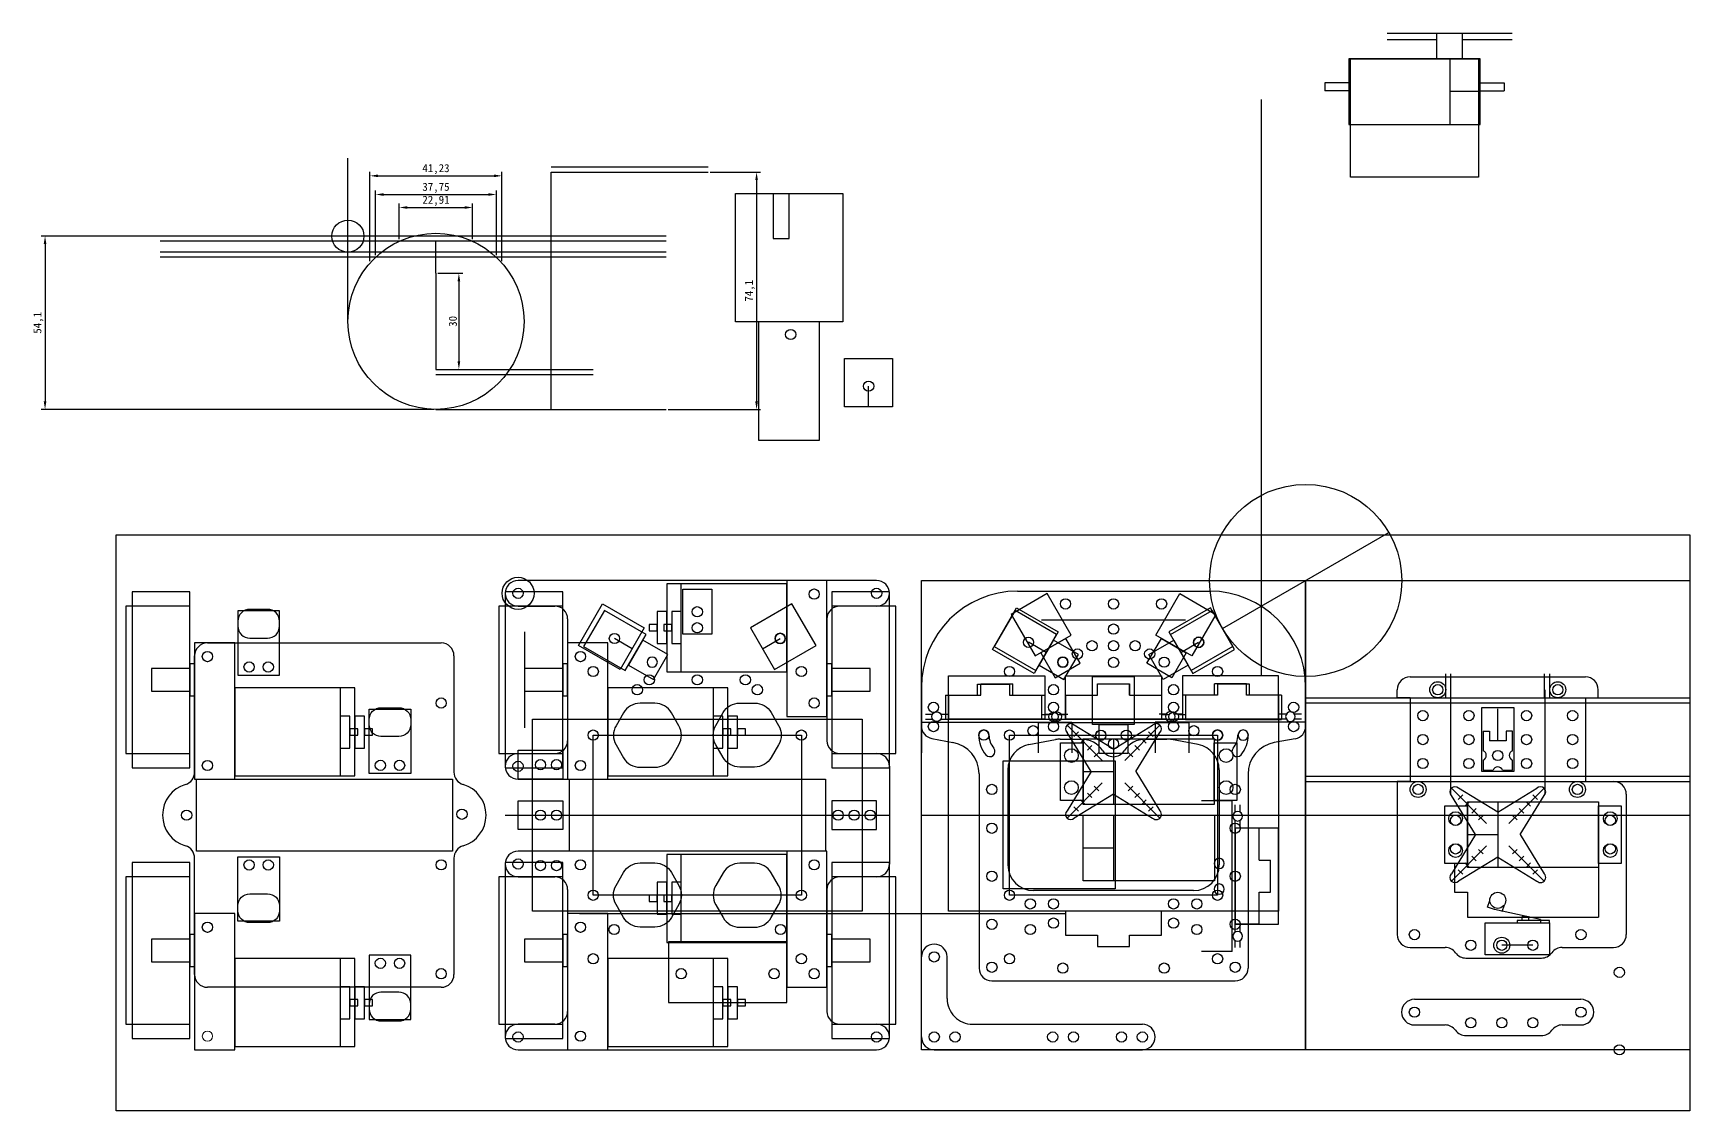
# Model space of a CAD drawing. Header units: millimetres. Extents: x -611 to 3806, y -1959 to 573.
# Drawn here: x 205 to 722, y -784 to -447 of the extents above; entities that cross this region are included whole.
import ezdxf

# ---------------------------------------------------------------- set-up
doc = ezdxf.new("R2010")
doc.units = ezdxf.units.MM
for name, color, linetype in [('内切', 7, 'Continuous'), ('外切', 2, 'Continuous'), ('部件', 22, 'Continuous')]:
    doc.layers.add(name, color=color, linetype=linetype)
doc.styles.get("Standard").update_dxf_attribs({"font": ''})
doc.styles.get('Standard').set_extended_font_data('SimSun')
doc.dimstyles.new('ISO-25', dxfattribs={"dimtxt": 2.5, "dimasz": 2.5, "dimexe": 1.25, "dimexo": 0.625, "dimtad": 1, "dimtxsty": 'Standard', "dimcen": 2.5, "dimadec": 0, "dimazin": 0, "dimtfac": 1, "dimtmove": 0, "dimatfit": 3, "dimfxl": 0, "dimarcsym": 0})

# ---------------------------------------------------------------- blocks, each defined once
blk = doc.blocks.new('*D14')
at = {"layer": 'Defpoints', "color": 0}
for p in [(415.4, -490.45), (402.28, -564.55), (430.54, -564.55)]:
    blk.add_point(p, dxfattribs=at)
at = {"layer": '外切', "color": 0, "lineweight": -2}
for p, q in [((416.03, -490.45), (431.79, -490.45)), ((430.54, -492.95), (430.54, -562.05)), ((402.9, -564.55), (431.79, -564.55))]:
    blk.add_line(p, q, dxfattribs=at)
at = {"layer": '外切', "color": 0}
for points in [[(430.12, -492.95), (430.96, -492.95), (430.54, -490.45)], [(430.12, -562.05), (430.96, -562.05), (430.54, -564.55)]]:
    blk.add_solid(points, dxfattribs=at)
at = {"layer": '外切', "color": 0, "insert": (428.46, -527.5), "char_height": 2.5, "attachment_point": 5, "rotation": 90}
blk.add_mtext('74,1', dxfattribs=at)
blk = doc.blocks.new('shifu')
at = {"layer": '部件'}
for p, q in [((627.53, -447.08), (666.53, -447.08)), ((627.53, -449.08), (643.03, -449.08)), ((643.03, -455.08), (643.03, -447.08)), ((651.03, -455.08), (651.03, -447.08)), ((651.03, -449.08), (666.53, -449.08)), ((616.03, -462.58), (608.03, -462.58)), ((608.03, -462.58), (608.03, -465.08)), ((616.03, -465.08), (608.03, -465.08)), ((656.03, -462.58), (664.03, -462.58)), ((656.03, -465.08), (664.03, -465.08)), ((664.03, -462.58), (664.03, -465.08))]:
    blk.add_line(p, q, dxfattribs=at)
blk.add_lwpolyline([(616.03, -455.08), (656.03, -455.08), (656.03, -492.08), (616.03, -492.08)], close=True, dxfattribs=at)
blk = doc.blocks.new('*D16')
at = {"layer": 'Defpoints', "color": 0}
for p in [(351.02, -491.62), (309.79, -518.85), (351.02, -518.85)]:
    blk.add_point(p, dxfattribs=at)
at = {"layer": '外切', "color": 0, "lineweight": -2}
for p, q in [((309.79, -518.23), (309.79, -490.37)), ((351.02, -518.23), (351.02, -490.37)), ((312.29, -491.62), (348.52, -491.62))]:
    blk.add_line(p, q, dxfattribs=at)
at = {"layer": '外切', "color": 0}
for points in [[(312.29, -491.2), (312.29, -492.04), (309.79, -491.62)], [(348.52, -491.2), (348.52, -492.04), (351.02, -491.62)]]:
    blk.add_solid(points, dxfattribs=at)
at = {"layer": '外切', "color": 0, "insert": (330.4, -489.54), "char_height": 2.5, "attachment_point": 5}
blk.add_mtext('41,23', dxfattribs=at)
blk = doc.blocks.new('*D17')
at = {"layer": 'Defpoints', "color": 0}
for p in [(291.53, -510.45), (208.31, -564.55), (330.4, -564.55)]:
    blk.add_point(p, dxfattribs=at)
at = {"layer": '外切', "color": 0, "lineweight": -2}
for p, q in [((290.91, -510.45), (207.06, -510.45)), ((208.31, -512.95), (208.31, -562.05)), ((329.78, -564.55), (207.06, -564.55))]:
    blk.add_line(p, q, dxfattribs=at)
at = {"layer": '外切', "color": 0}
for points in [[(207.89, -512.95), (208.73, -512.95), (208.31, -510.45)], [(207.89, -562.05), (208.73, -562.05), (208.31, -564.55)]]:
    blk.add_solid(points, dxfattribs=at)
at = {"layer": '外切', "color": 0, "insert": (206.23, -537.5), "char_height": 2.5, "attachment_point": 5, "rotation": 90}
blk.add_mtext('54,1', dxfattribs=at)
blk = doc.blocks.new('A$C40E74946')
at = {"layer": '部件', "color": 6}
blk.add_line((76.5, 28.5), (76.5, 56), dxfattribs=at)
at = {"layer": '部件', "color": 1}
for points in [[(31, 57), (43.5, 57), (43.5, 14.5), (31, 14.5)], [(11.5, 53.5), (29.5, 53.5), (29.5, -1.5), (11.5, -1.5)], [(43.5, 28.5), (43.5, 56), (81, 56), (81, 28.5)], [(81, 47.3), (84, 47.3), (84, 37.3), (81, 37.3)], [(84, 43.3), (86.5, 43.3), (86.5, 41.3), (84, 41.3)], [(17.5, 29.5), (29.5, 29.5), (29.5, 22.5), (17.5, 22.5)], [(29.5, 31), (31, 31), (31, 21), (29.5, 21)]]:
    blk.add_lwpolyline(points, close=True, dxfattribs=at)
at = {"layer": '部件'}
blk.add_lwpolyline([(9.5, 49), (29.5, 49), (29.5, 3), (9.5, 3)], close=True, dxfattribs=at)
at = {"layer": '部件', "color": 6}
for points in [[(76.5, 47.3), (79.5, 47.3), (79.5, 37.3), (76.5, 37.3)], [(79.5, 43.3), (82, 43.3), (82, 41.3), (79.5, 41.3)]]:
    blk.add_lwpolyline(points, close=True, dxfattribs=at)
at = {"layer": '部件', "color": 1, "lineweight": 0}
for centre in [(35, 52.75), (35, 18.75)]:
    blk.add_circle(centre, 1.6, dxfattribs=at)
blk = doc.blocks.new('poop')
at = {"layer": '部件', "color": 4}
blk.add_line((466.37, -621.66), (466.37, -615.26), dxfattribs=at)
blk.add_lwpolyline([(458.87, -606.66), (473.87, -606.66), (473.87, -621.66), (458.87, -621.66)], close=True, dxfattribs=at)
blk.add_circle((466.37, -615.26), 1.6, dxfattribs=at)
blk = doc.blocks.new('*D20')
at = {"layer": 'Defpoints', "color": 0}
for p in [(330.4, -522.05), (330.4, -552.05), (337.56, -552.05)]:
    blk.add_point(p, dxfattribs=at)
at = {"layer": '外切', "color": 0, "lineweight": -2}
for p, q in [((331.03, -522.05), (338.81, -522.05)), ((337.56, -524.55), (337.56, -549.55)), ((331.03, -552.05), (338.81, -552.05))]:
    blk.add_line(p, q, dxfattribs=at)
at = {"layer": '外切', "color": 0}
for points in [[(337.14, -524.55), (337.98, -524.55), (337.56, -522.05)], [(337.14, -549.55), (337.98, -549.55), (337.56, -552.05)]]:
    blk.add_solid(points, dxfattribs=at)
at = {"layer": '外切', "color": 0, "insert": (335.69, -537.05), "char_height": 2.5, "attachment_point": 5, "rotation": 90}
blk.add_mtext('30', dxfattribs=at)
blk = doc.blocks.new('*D21')
at = {"layer": 'Defpoints', "color": 0}
for p in [(341.86, -501.5), (318.95, -512.05), (341.86, -512.05)]:
    blk.add_point(p, dxfattribs=at)
at = {"layer": '外切', "color": 0, "lineweight": -2}
for p, q in [((318.95, -511.43), (318.95, -500.25)), ((321.45, -501.5), (339.36, -501.5)), ((341.86, -511.43), (341.86, -500.25))]:
    blk.add_line(p, q, dxfattribs=at)
at = {"layer": '外切', "color": 0}
for points in [[(321.45, -501.09), (321.45, -501.92), (318.95, -501.5)], [(339.36, -501.09), (339.36, -501.92), (341.86, -501.5)]]:
    blk.add_solid(points, dxfattribs=at)
at = {"layer": '外切', "color": 0, "insert": (330.4, -499.42), "char_height": 2.5, "attachment_point": 5}
blk.add_mtext('22,91', dxfattribs=at)
blk = doc.blocks.new('*D22')
at = {"layer": 'Defpoints', "color": 0}
for p in [(349.28, -497.45), (311.53, -517.05), (349.28, -517.05)]:
    blk.add_point(p, dxfattribs=at)
at = {"layer": '外切', "color": 0, "lineweight": -2}
for p, q in [((311.53, -516.43), (311.53, -496.2)), ((349.28, -516.43), (349.28, -496.2)), ((314.03, -497.45), (346.78, -497.45))]:
    blk.add_line(p, q, dxfattribs=at)
at = {"layer": '外切', "color": 0}
for points in [[(314.03, -497.04), (314.03, -497.87), (311.53, -497.45)], [(346.78, -497.04), (346.78, -497.87), (349.28, -497.45)]]:
    blk.add_solid(points, dxfattribs=at)
at = {"layer": '外切', "color": 0, "insert": (330.4, -495.37), "char_height": 2.5, "attachment_point": 5}
blk.add_mtext('37,75', dxfattribs=at)
blk = doc.blocks.new('ry')
at = {"layer": '部件', "color": 3}
for p, q in [((400.85, -48.2), (400.85, -44.7)), ((400.85, -44.7), (410.85, -44.7)), ((410.85, -48.2), (410.85, -44.7)), ((390.85, -48.2), (400.85, -48.2)), ((390.85, -48.2), (390.85, -55.7)), ((410.85, -48.2), (420.85, -48.2)), ((420.85, -48.2), (420.85, -55.7)), ((383.6, -54.2), (385.8, -54.2)), ((383.6, -55.7), (385.8, -55.7)), ((388.4, -54.2), (390.85, -54.2)), ((388.4, -55.7), (423.3, -55.7)), ((420.85, -54.2), (423.3, -54.2)), ((425.9, -54.2), (428.1, -54.2)), ((425.9, -55.7), (428.1, -55.7))]:
    blk.add_line(p, q, dxfattribs=at)
at = {"layer": '部件', "color": 6}
for p, q in [((382.35, -56.7), (429.35, -56.7)), ((382.35, -56.7), (382.35, -66.2)), ((429.35, -56.7), (429.35, -66.2))]:
    blk.add_line(p, q, dxfattribs=at)
blk.add_lwpolyline([(390.85, -42.2), (420.85, -42.2), (420.85, -55.7), (390.85, -55.7)], close=True, dxfattribs=at)
at = {"layer": '部件', "color": 3}
for centre in [(387.1, -54.95), (424.6, -54.95)]:
    blk.add_circle(centre, 1.5, dxfattribs=at)
at = {"layer": '部件', "color": 6}
for centre in [(401.85, -60.7), (409.85, -60.7)]:
    blk.add_circle(centre, 1.6, dxfattribs=at)
blk = doc.blocks.new('rt')
at = {"layer": '部件', "color": 3}
for points in [[(444.6, -44), (457.6, -44), (457.6, -59), (444.6, -59)], [(446.6, -59), (455.6, -59), (455.6, -68), (446.6, -68)]]:
    blk.add_lwpolyline(points, close=True, dxfattribs=at)
blk.add_circle((451.1, -65), 1.6, dxfattribs=at)
blk = doc.blocks.new('hfgh')
at = {"layer": '部件'}
for p, q in [((407.24, -866.25), (418.24, -877.25)), ((414.74, -880.75), (407.24, -868.51)), ((409.36, -869.79), (410.78, -868.37)), ((421.74, -873.75), (409.5, -866.25)), ((421.74, -873.75), (433.98, -866.25)), ((436.24, -866.25), (425.24, -877.25)), ((428.74, -880.75), (436.24, -868.51)), ((432.7, -868.37), (434.12, -869.79)), ((411.48, -871.91), (412.9, -870.49)), ((413.6, -874.03), (415.02, -872.61)), ((428.46, -872.61), (429.88, -874.03)), ((430.58, -870.49), (432, -871.91)), ((415.73, -876.15), (417.14, -874.74)), ((426.34, -874.74), (427.75, -876.15)), ((414.74, -880.75), (407.24, -892.99)), ((407.24, -895.25), (418.24, -884.25)), ((436.24, -895.25), (425.24, -884.25)), ((428.74, -880.75), (436.24, -892.99)), ((421.74, -887.75), (409.5, -895.25)), ((411.48, -889.59), (412.9, -891.01)), ((413.6, -887.47), (415.02, -888.89)), ((415.73, -885.35), (417.14, -886.76)), ((421.74, -887.75), (433.98, -895.25)), ((426.34, -886.76), (427.75, -885.35)), ((428.46, -888.89), (429.88, -887.47)), ((430.58, -891.01), (432, -889.59)), ((409.36, -891.71), (410.78, -893.13)), ((432.7, -893.13), (434.12, -891.71))]:
    blk.add_line(p, q, dxfattribs=at)
at = {"layer": '部件', "color": 3}
for p, q in [((421.74, -870.5), (421.74, -891)), ((412.24, -880.75), (421.74, -880.75))]:
    blk.add_line(p, q, dxfattribs=at)
for points in [[(405.24, -871.75), (412.24, -871.75), (412.24, -889.75), (405.24, -889.75)], [(412.24, -870.5), (453.24, -870.5), (453.24, -891), (412.24, -891)], [(453.24, -871.75), (460.24, -871.75), (460.24, -889.75), (453.24, -889.75)]]:
    blk.add_lwpolyline(points, close=True, dxfattribs=at)
at = {"layer": '部件'}
for centre in [(408.59, -875.75), (456.89, -875.75), (408.59, -885.75), (456.89, -885.75)]:
    blk.add_circle(centre, 2.15, dxfattribs=at)
for centre, start, end in [((408.37, -867.38), 45, 225), ((435.11, -867.38), 315, 135), ((408.37, -894.12), 135, 315), ((435.11, -894.12), 225, 45)]:
    blk.add_arc(centre, 1.6, start, end, dxfattribs=at)
blk = doc.blocks.new('uit')
at = {"layer": '部件', "color": 1}
for p, q in [((361.84, -826.94), (361.84, -830.06)), ((364.96, -826.94), (361.84, -826.94)), ((374.04, -826.94), (367.92, -826.94)), ((374.04, -826.94), (374.04, -828.94)), ((361.84, -833.02), (361.84, -836.14)), ((374.04, -828.94), (371.04, -828.94)), ((371.04, -834.14), (371.04, -828.94)), ((361.84, -836.14), (364.96, -836.14)), ((367.92, -836.14), (374.04, -836.14)), ((374.04, -834.14), (371.04, -834.14)), ((374.04, -836.14), (374.04, -834.14))]:
    blk.add_line(p, q, dxfattribs=at)
at = {"layer": '部件'}
blk.add_line((371.04, -831.54), (381.04, -831.54), dxfattribs=at)
at = {"layer": '部件', "color": 3}
blk.add_lwpolyline([(361.44, -826.54), (381.44, -826.54), (381.44, -836.54), (361.44, -836.54)], close=True, dxfattribs=at)
at = {"layer": '部件', "color": 1}
blk.add_circle((366.44, -831.54), 1.6, dxfattribs=at)
for centre, start, end in [((366.44, -826.34), 202.0243, 337.9757), ((361.24, -831.54), 292.0243, 67.9757), ((366.44, -836.74), 22.0243, 157.9757)]:
    blk.add_arc(centre, 1.6, start, end, dxfattribs=at)
blk = doc.blocks.new('ioo')
at = {"layer": '部件', "color": 6}
for p, q in [((3475.95, -2906.94), (3472.76, -2921.29)), ((3475.95, -2906.94), (3476.97, -2906.94)), ((3476.97, -2904.18), (3476.22, -2904.18)), ((3476.22, -2904.18), (3476.22, -2914.18)), ((3483.97, -2909.33), (3483.97, -2919.03)), ((3473.46, -2918.91), (3471.3, -2918.19)), ((3476.22, -2914.18), (3476.97, -2914.18)), ((3472.12, -2923.5), (3469.98, -2922.79)), ((3472.76, -2921.29), (3472.12, -2923.5))]:
    blk.add_line(p, q, dxfattribs=at)
for points in [[(3476.97, -2904.18), (3486.97, -2904.18), (3486.97, -2924.18), (3476.97, -2924.18)], [(3475.02, -2910.66), (3476.22, -2910.66), (3476.22, -2912.66), (3475.02, -2912.66)]]:
    blk.add_lwpolyline(points, close=True, dxfattribs=at)
for centre, radius in [((3483.97, -2909.33), 1.6), ((3469.94, -2920.29), 2.5), ((3483.97, -2919.03), 1.6)]:
    blk.add_circle(centre, radius, dxfattribs=at)
at = {"layer": '部件'}
blk.add_circle((3483.97, -2919.03), 2.5, dxfattribs=at)

msp = doc.modelspace()

# ---------------------------------------------------------------- linework, layer by layer
at = {"layer": '内切'}
for p, q in [((499.53, -653.794), (499.53, -650.294)), ((499.53, -650.294), (509.53, -650.294)), ((509.53, -650.294), (509.53, -653.794)), ((537.03, -653.749), (537.03, -650.249)), ((537.03, -650.249), (547.03, -650.249)), ((547.03, -650.249), (547.03, -653.749)), ((584.53, -650.294), (574.53, -650.294)), ((574.53, -650.294), (574.53, -653.794)), ((584.53, -653.794), (584.53, -650.294)), ((489.53, -653.794), (499.53, -653.794)), ((489.53, -653.794), (489.53, -661.294)), ((509.53, -653.794), (519.53, -653.794)), ((519.53, -653.794), (519.53, -661.294)), ((527.03, -653.749), (537.03, -653.749)), ((527.03, -653.749), (527.03, -661.249)), ((547.03, -653.749), (557.03, -653.749)), ((557.03, -653.749), (557.03, -661.249)), ((574.53, -653.794), (564.53, -653.794)), ((564.53, -653.794), (564.53, -661.294)), ((594.53, -653.794), (584.53, -653.794)), ((594.53, -653.794), (594.53, -661.294)), ((519.53, -661.294), (489.53, -661.294)), ((557.03, -661.249), (527.03, -661.249)), ((564.53, -661.294), (594.53, -661.294)), ((525.389, -667.499), (531.95, -667.499)), ((552.065, -667.499), (558.671, -667.499)), ((515.564, -669.193), (523.923, -667.635)), ((568.496, -669.193), (560.137, -667.635)), ((509.03, -677.058), (509.03, -706.759)), ((575.03, -677.058), (575.03, -706.759)), ((652.53, -706.283), (652.53, -687.033)), ((652.53, -687.033), (693.53, -687.033)), ((693.53, -687.033), (693.53, -723.033)), ((652.53, -706.283), (648.53, -706.283)), ((648.53, -706.283), (648.53, -715.283)), ((567.03, -714.759), (517.03, -714.759)), ((648.53, -715.283), (652.53, -715.283)), ((652.53, -715.283), (652.53, -723.033)), ((527.03, -721.159), (527.03, -728.659)), ((557.03, -721.159), (527.03, -721.159)), ((557.03, -728.659), (557.03, -721.159)), ((652.53, -723.033), (693.53, -723.033)), ((527.03, -728.659), (537.03, -728.659)), ((537.03, -728.659), (537.03, -732.159)), ((547.03, -732.159), (547.03, -728.659)), ((547.03, -728.659), (557.03, -728.659)), ((537.03, -732.159), (547.03, -732.159))]:
    msp.add_line(p, q, dxfattribs=at)
for points in [[(406.268, -663.276), (403.959, -659.277, 0.2679492), (398.763, -656.277), (394.145, -656.277, 0.2679492), (388.949, -659.277), (386.64, -663.276, 0.2679492), (386.64, -669.276), (388.949, -673.275, 0.2679492), (394.145, -676.275), (398.763, -676.275, 0.2679492), (403.959, -673.275), (406.268, -669.276, 0.2679492)], [(417.79, -663.204), (420.099, -659.205, -0.2679492), (425.295, -656.205), (429.913, -656.205, -0.2679492), (435.109, -659.205), (437.418, -663.204, -0.2679492), (437.418, -669.204), (435.109, -673.203, -0.2679492), (429.913, -676.203), (425.295, -676.203, -0.2679492), (420.099, -673.203), (417.79, -669.204, -0.2679492)], [(309.532, -662.953), (309.532, -661.353, -0.4142136), (313.232, -657.653), (318.832, -657.653, -0.4142136), (322.532, -661.353), (322.532, -662.953, -0.4142136), (318.832, -666.653), (313.232, -666.653, -0.4142136)], [(406.268, -719.132), (403.959, -723.131, -0.2679492), (398.763, -726.131), (394.145, -726.131, -0.2679492), (388.949, -723.131), (386.64, -719.132, -0.2679492), (386.64, -713.132), (388.949, -709.133, -0.2679492), (394.145, -706.133), (398.763, -706.133, -0.2679492), (403.959, -709.133), (406.268, -713.132, -0.2679492)], [(417.79, -719.204), (420.099, -723.203, 0.2679492), (425.295, -726.203), (429.913, -726.203, 0.2679492), (435.109, -723.203), (437.418, -719.204, 0.2679492), (437.418, -713.204), (435.109, -709.205, 0.2679492), (429.913, -706.205), (425.295, -706.205, 0.2679492), (420.099, -709.205), (417.79, -713.204, 0.2679492)], [(281.532, -719.453), (281.532, -721.053, -0.4142136), (277.832, -724.753), (272.232, -724.753, -0.4142136), (268.532, -721.053), (268.532, -719.453, -0.4142136), (272.232, -715.753), (277.832, -715.753, -0.4142136)]]:
    msp.add_lwpolyline(points, format="xyb", close=True, dxfattribs=at)
for centre in [(441.19, -541.163), (356.03, -621.954), (448.53, -622.204), (468.03, -621.954), (527.03, -625.27), (542.03, -625.27), (557.03, -625.27), (412.03, -632.704), (412.031, -627.707), (386.145, -636.065), (437.903, -636.044), (515.459, -637.254), (542.03, -633.117), (568.601, -637.254), (259.032, -641.703), (375.53, -641.704), (530.749, -640.886), (535.3, -638.317), (542.03, -638.317), (548.76, -638.317), (553.311, -640.886), (272.032, -644.953), (278.032, -644.953), (379.53, -646.37), (444.53, -646.37), (509.53, -646.37), (526.197, -643.454), (542.03, -643.517), (557.863, -643.454), (574.53, -646.37), (393.28, -652.044), (397.03, -648.954), (412.03, -648.954), (427.03, -648.954), (430.78, -652.044), (523.28, -652.044), (560.78, -652.044), (643.28, -652.044), (680.78, -652.044), (332.032, -656.203), (448.53, -656.204), (485.78, -657.544), (523.28, -657.544), (560.78, -657.544), (598.28, -657.544), (485.78, -663.544), (523.28, -663.544), (560.78, -663.544), (598.28, -663.544), (638.651, -660.144), (653.03, -660.144), (671.03, -660.144), (685.409, -660.144), (379.53, -666.204), (444.53, -666.204), (509.53, -666.204), (516.905, -664.852), (538.03, -666.294), (542.007, -668.954), (546.03, -666.249), (567.11, -664.852), (574.53, -666.204), (638.651, -667.614), (653.03, -667.614), (671.03, -667.614), (685.409, -667.614), (259.032, -675.703), (313.032, -675.653), (319.032, -675.653), (356.03, -675.954), (363.057, -675.452), (368.054, -675.453), (375.53, -675.704), (638.651, -675.083), (653.03, -675.083), (671.03, -675.083), (685.409, -675.083), (503.985, -683.183), (580.03, -683.183), (637.151, -683.183), (686.909, -683.183), (252.532, -691.203), (338.531, -690.916), (456.003, -691.204), (461, -691.203), (465.997, -691.204), (648.88, -692.833), (697.18, -692.833), (504.03, -695.283), (580.03, -695.283), (648.88, -701.733), (697.18, -701.733), (272.032, -706.753), (278.032, -706.753), (332.032, -706.703), (356.03, -706.454), (363.057, -706.956), (368.054, -706.955), (375.53, -706.704), (448.53, -706.704), (504.03, -710.283), (580.03, -710.283), (379.53, -716.204), (444.53, -716.204), (509.53, -716.204), (516.03, -718.909), (523.28, -718.909), (560.78, -718.909), (568.03, -718.909), (574.53, -716.204), (504.03, -725.283), (523.28, -724.909), (560.78, -724.909), (580.03, -725.283), (259.032, -726.203), (375.53, -726.204), (386.03, -726.909), (438.03, -726.909), (516.03, -726.909), (568.03, -726.909), (636.012, -728.509), (688.012, -728.509), (379.53, -736.038), (444.53, -736.038), (486.035, -735.454), (509.53, -736.038), (574.53, -736.038), (653.593, -731.818), (663.293, -731.822), (672.993, -731.818), (313.032, -737.453), (319.032, -737.453), (332.032, -740.703), (407.017, -740.704), (436.017, -740.704), (448.53, -740.704), (504.03, -738.683), (526.197, -738.954), (557.863, -738.954), (580.03, -738.683), (636.012, -752.7), (653.593, -756.009), (663.293, -756.014), (672.993, -756.009), (688.012, -752.7), (356.03, -760.454), (375.53, -760.204), (468.03, -760.454), (486.025, -760.454), (492.525, -760.454), (523.025, -760.454), (529.525, -760.454), (544.525, -760.454), (551.025, -760.454)]:
    msp.add_circle(centre, 1.6, dxfattribs=at)
for centre, radius, start, end in [((501.53, -666.204), 1.6, 0, 180), ((509.53, -666.204), 9.6, 180, 220), ((509.53, -666.204), 6.4, 180, 220), ((525.389, -675.499), 8, 90, 100.56101), ((531.95, -675.499), 8, 33.05423, 90), ((552.065, -675.499), 8, 90, 146.94577), ((558.671, -675.499), 8, 79.43899, 90), ((574.485, -666.204), 6.4, 320, 0), ((582.485, -666.204), 1.6, 0, 180), ((574.485, -666.204), 9.6, 320, 0), ((503.402, -671.346), 1.6, 220, 40), ((517.03, -677.058), 8, 100.56101, 180), ((542.007, -668.954), 4, 213.05423, 326.94577), ((567.03, -677.058), 8, 0, 79.43899), ((580.613, -671.346), 1.6, 140, 320), ((517.03, -706.759), 8, 180, 270), ((567.03, -706.759), 8, 270, 0)]:
    msp.add_arc(centre, radius, start, end, dxfattribs=at)
at = {"layer": '外切'}
for p, q in [((647.03, -455.08), (647.03, -475.58)), ((656.53, -465.33), (647.03, -465.33)), ((302.908, -536.475), (302.908, -486.08)), ((366.34, -520.45), (366.34, -490.45)), ((366.34, -564.55), (366.34, -494.55)), ((435.69, -497.15), (435.69, -511.15)), ((440.69, -511.15), (440.69, -497.15)), ((330.402, -522.05), (330.402, -512.05)), ((435.69, -511.15), (440.69, -511.15)), ((330.402, -564.55), (402.277, -564.55)), ((468.03, -617.954), (356.03, -617.954)), ((356.03, -625.954), (367.53, -625.954)), ((468.03, -625.954), (456.53, -625.954)), ((512.03, -621.27), (572.03, -621.27)), ((371.53, -629.954), (371.53, -667.954)), ((452.53, -629.954), (452.53, -667.954)), ((255.032, -677.787), (255.032, -641.453)), ((259.032, -637.453), (332.032, -637.453)), ((336.032, -641.453), (336.032, -677.787)), ((482.03, -651.27), (482.03, -663.359)), ((602.03, -651.27), (602.03, -663.421)), ((634.651, -648.044), (689.409, -648.044)), ((630.651, -654.544), (630.651, -652.044)), ((634.651, -654.544), (630.651, -654.544)), ((634.651, -654.544), (634.651, -680.683)), ((689.409, -654.544), (689.409, -680.683)), ((689.409, -654.544), (693.409, -654.544)), ((693.409, -654.544), (693.409, -652.044)), ((485.297, -667.292), (491.863, -668.516)), ((598.758, -667.354), (592.21, -668.567)), ((356.03, -671.954), (367.53, -671.954)), ((456.53, -671.954), (468.03, -671.954)), ((472.03, -675.954), (472.03, -706.454)), ((356.03, -679.954), (452.068, -679.954)), ((452.068, -679.954), (452.068, -702.454)), ((500.03, -678.346), (500.03, -738.954)), ((584.03, -678.399), (584.03, -738.954)), ((634.651, -680.683), (630.651, -680.683)), ((630.651, -680.683), (630.651, -728.509)), ((689.409, -680.683), (698.18, -680.683)), ((702.18, -684.683), (702.18, -728.509)), ((452.068, -702.454), (356.03, -702.454)), ((255.032, -740.953), (255.032, -704.62)), ((336.032, -704.62), (336.032, -740.953)), ((356.03, -710.454), (367.53, -710.454)), ((468.03, -710.454), (456.53, -710.454)), ((371.53, -714.454), (371.53, -752.454)), ((452.53, -714.454), (452.53, -752.454)), ((634.651, -732.509), (645.593, -732.509)), ((682.146, -732.509), (698.18, -732.509)), ((482.025, -760.452), (482.035, -735.452)), ((490.03, -748.451), (490.035, -735.456)), ((652.077, -735.822), (675.663, -735.822)), ((332.032, -744.953), (259.032, -744.953)), ((504.03, -742.954), (580.03, -742.954)), ((636.012, -748.7), (688.012, -748.7)), ((367.53, -756.454), (356.03, -756.454)), ((456.53, -756.454), (468.03, -756.454)), ((498.03, -756.454), (551.025, -756.454)), ((636.012, -756.7), (645.593, -756.7)), ((652.077, -760.014), (675.663, -760.014)), ((682.146, -756.7), (688.012, -756.7)), ((356.03, -764.454), (468.03, -764.454)), ((486.025, -764.454), (551.025, -764.454))]:
    msp.add_line(p, q, dxfattribs=at)
for points in [[(656.53, -455.08), (615.53, -455.08), (615.53, -475.58), (656.53, -475.58)], [(423.94, -497.15), (457.44, -497.15), (457.44, -537.15), (423.94, -537.15)]]:
    msp.add_lwpolyline(points, close=True, dxfattribs=at)
for centre, radius in [((302.908, -510.45), 5), ((330.402, -537.05), 27.5)]:
    msp.add_circle(centre, radius, dxfattribs=at)
for centre, radius, start, end in [((356.03, -621.954), 4, 90, 270), ((468.03, -621.954), 4, 270, 90), ((367.53, -629.954), 4, 0, 90), ((456.53, -629.954), 4, 90, 180), ((512.03, -651.27), 30, 90, 180), ((572.03, -651.27), 30, 360, 90), ((259.032, -641.453), 4, 90, 180), ((332.032, -641.453), 4, 0, 90), ((634.651, -652.044), 4, 90, 180), ((689.409, -652.044), 4, 0, 90), ((486.03, -663.359), 4, 180, 259.43899), ((598.03, -663.421), 4, 280.48763, 0), ((356.03, -675.954), 4, 90, 270), ((367.53, -667.954), 4, 270, 0), ((456.53, -667.954), 4, 180, 270), ((468.03, -675.954), 4, 0, 90), ((490.03, -678.346), 10, 0, 79.43899), ((594.03, -678.399), 10, 100.48763, 180), ((251.032, -677.787), 4, 286.60155, 0), ((340.032, -677.787), 4, 180, 253.39845), ((255.032, -691.203), 10, 106.60155, 253.39845), ((336.032, -691.203), 10, 286.60155, 73.39845), ((698.18, -684.683), 4, 0, 90), ((251.032, -704.62), 4, 0, 73.39845), ((340.032, -704.62), 4, 106.60155, 180), ((356.03, -706.454), 4, 90, 270), ((468.03, -706.454), 4, 270, 0), ((367.53, -714.454), 4, 0, 90), ((456.53, -714.454), 4, 90, 180), ((634.651, -728.509), 4, 180, 270), ((698.18, -728.509), 4, 270, 0), ((486.035, -735.454), 4, 359.97708, 179.97708), ((645.593, -736.509), 4, 35.85955, 90), ((652.077, -731.822), 4, 215.85955, 270), ((675.663, -731.822), 4, 270, 324.14045), ((682.146, -736.509), 4, 90, 144.14045), ((504.03, -738.954), 4, 180, 270), ((580.03, -738.954), 4, 270, 0), ((259.032, -740.953), 4, 180, 270), ((332.032, -740.953), 4, 270, 0), ((498.03, -748.454), 8, 179.97708, 270), ((636.012, -752.7), 4, 90, 270), ((688.012, -752.7), 4, 270, 90), ((367.53, -752.454), 4, 270, 0), ((456.53, -752.454), 4, 180, 270), ((356.03, -760.454), 4, 90, 270), ((468.03, -760.454), 4, 270, 90), ((486.025, -760.454), 4, 179.97708, 270), ((551.025, -760.454), 4, 270, 90), ((645.593, -760.7), 4, 35.85955, 90), ((652.077, -756.014), 4, 215.85955, 270), ((675.663, -756.014), 4, 270, 324.14045), ((682.146, -760.7), 4, 90, 144.14045)]:
    msp.add_arc(centre, radius, start, end, dxfattribs=at)
at = {"layer": '部件', "color": 6}
for p, q in [((588.223, -647.544), (588.223, -467.749)), ((366.34, -488.85), (415.402, -488.85)), ((366.34, -490.45), (415.402, -490.45)), ((402.277, -510.45), (244.277, -510.45)), ((402.277, -512.05), (244.277, -512.05)), ((402.277, -515.45), (244.277, -515.45)), ((402.277, -517.05), (244.277, -517.05)), ((330.402, -552.05), (379.464, -552.05)), ((330.402, -553.65), (379.464, -553.65))]:
    msp.add_line(p, q, dxfattribs=at)
at = {"layer": '部件', "color": 3}
for p, q in [((330.402, -522.05), (330.402, -552.05)), ((542.03, -691.204), (542.03, -711.704)), ((532.53, -701.454), (542.03, -701.454))]:
    msp.add_line(p, q, dxfattribs=at)
at = {"layer": '部件', "color": 4}
for p, q in [((576.049, -632.954), (628.011, -602.954)), ((645.78, -654.544), (645.78, -647.044)), ((647.38, -654.544), (647.38, -647.044)), ((676.68, -654.544), (676.68, -647.044)), ((678.28, -654.544), (678.28, -647.044)), ((602.03, -654.544), (722.03, -654.544)), ((602.03, -656.144), (722.03, -656.144)), ((602.03, -679.083), (722.03, -679.083)), ((602.03, -680.683), (722.03, -680.683))]:
    msp.add_line(p, q, dxfattribs=at)
at = {"layer": '部件'}
for p, q in [((519.53, -630.27), (564.53, -630.27)), ((358.03, -633.954), (358.03, -663.954)), ((647.28, -652.044), (647.28, -684.783)), ((676.78, -652.044), (676.78, -684.783)), ((352.03, -691.204), (472.03, -691.204)), ((482.03, -691.204), (602.03, -691.204)), ((602.03, -691.204), (722.03, -691.204)), ((375.252, -721.919), (527.252, -721.919))]:
    msp.add_line(p, q, dxfattribs=at)
at = {"layer": '部件', "color": 6}
for points in [[(431.19, -537.15), (431.19, -574.15), (450.19, -574.15), (450.19, -537.15)], [(440.03, -730.704), (403.03, -730.704), (403.03, -749.704), (440.03, -749.704)]]:
    msp.add_lwpolyline(points, close=True, dxfattribs=at)
at = {"layer": '部件', "color": 3}
for points in [[(230.5, -603.694), (722.03, -603.694), (722.03, -783.514), (230.5, -783.514)], [(482.03, -617.954), (602.03, -617.954), (602.03, -764.454), (482.03, -764.454)], [(602.03, -617.954), (722.03, -617.954), (722.03, -764.454), (602.03, -764.454)], [(532.53, -691.204), (573.53, -691.204), (573.53, -711.704), (532.53, -711.704)]]:
    msp.add_lwpolyline(points, close=True, dxfattribs=at)
at = {"layer": '部件'}
for points in [[(407.529, -620.68), (416.529, -620.679), (416.531, -634.679), (407.531, -634.68)], [(268.532, -647.453), (281.532, -647.453), (281.532, -627.453), (268.532, -627.453)], [(322.532, -678.153), (309.532, -678.153), (309.532, -658.153), (322.532, -658.153)], [(356.03, -679.954), (356.028, -670.954), (370.028, -670.951), (370.03, -679.951)], [(255.57, -679.953), (335.57, -679.953), (335.57, -702.453), (255.57, -702.453)], [(372.068, -679.954), (452.068, -679.954), (452.068, -702.454), (372.068, -702.454)], [(356.033, -695.705), (356.031, -686.705), (370.031, -686.703), (370.033, -695.703)], [(468.027, -695.705), (468.029, -686.705), (454.029, -686.703), (454.027, -695.703)], [(268.532, -704.253), (281.532, -704.253), (281.532, -724.253), (268.532, -724.253)], [(322.532, -734.953), (309.532, -734.953), (309.532, -754.953), (322.532, -754.953)]]:
    msp.add_lwpolyline(points, close=True, dxfattribs=at)
for points in [[(281.532, -632.253), (281.532, -630.653, 0.4142136), (277.832, -626.953), (272.232, -626.953, 0.4142136), (268.532, -630.653), (268.532, -632.253, 0.4142136), (272.232, -635.953), (277.832, -635.953, 0.4142136)], [(309.532, -750.153), (309.532, -751.753, 0.4142136), (313.232, -755.453), (318.832, -755.453, 0.4142136), (322.532, -751.753), (322.532, -750.153, 0.4142136), (318.832, -746.453), (313.232, -746.453, 0.4142136)]]:
    msp.add_lwpolyline(points, format="xyb", close=True, dxfattribs=at)
at = {"layer": '部件', "color": 4}
for points in [[(360.53, -661.204), (463.53, -661.204), (463.53, -721.204), (360.53, -721.204)], [(490.53, -661.204), (593.53, -661.204), (593.53, -721.204), (490.53, -721.204)], [(379.53, -716.204), (379.53, -666.204), (444.53, -666.204), (444.53, -716.204)], [(509.53, -716.204), (509.53, -666.204), (574.53, -666.204), (574.53, -716.204)], [(507.53, -674.204), (542.53, -674.204), (542.53, -714.204), (507.53, -714.204)]]:
    msp.add_lwpolyline(points, close=True, dxfattribs=at)
at = {"layer": '部件'}
for centre, radius in [((602.03, -617.954), 30), ((363.06, -691.203), 1.6), ((368.057, -691.204), 1.6), ((700.012, -740.283), 1.6), ((700.012, -764.474), 1.6)]:
    msp.add_circle(centre, radius, dxfattribs=at)
at = {"layer": '部件', "color": 6}
msp.add_circle((356.03, -621.954), 5, dxfattribs=at)
at = {"layer": '部件', "color": 4}
for centre in [(643.28, -652.044), (680.78, -652.044), (637.151, -683.183), (686.909, -683.183)]:
    msp.add_circle(centre, 2.5, dxfattribs=at)

# ---------------------------------------------------------------- block references
at = {"color": 1, "xscale": -1}
for p in [(483.53, -674.954), (483.53, -759.454)]:
    msp.add_blockref('A$C40E74946', p, dxfattribs=at)
at = {"color": 1, "xscale": -1, "rotation": 180}
for p in [(224.032, -622.953), (340.53, -622.954), (224.032, -707.453), (340.53, -707.454)]:
    msp.add_blockref('A$C40E74946', p, dxfattribs=at)
at = {"layer": '外切'}
for name, p in [('shifu', (0, 0)), ('poop', (-0.831, 57.976)), ('ry', (99.68, -605.504)), ('ry', (136.18, -605.549)), ('rt', (90.907, -603.954)), ('hfgh', (120.267, 203.146)), ('hfgh', (240.29, 183.467))]:
    msp.add_blockref(name, p, dxfattribs=at)
for name, p, rotation in [('poop', (-379.871, -732.323), 59.99999999999908), ('rt', (199.699, -361.612), 329.9999999999998), ('poop', (-250.557, -733.512), 60.00000000000087), ('rt', (388.604, -220.29), 299.9999999999991), ('uit', (-169.51, -1039.01), 90)]:
    msp.add_blockref(name, p, dxfattribs=dict(at, rotation=rotation))
at = {"layer": '外切', "xscale": -1}
for name, p, rotation in [('poop', (1203.918, -732.302), 300.0000000000001), ('rt', (884.361, -361.612), 29.99999999999789), ('rt', (567.213, -220.29), 60.00000000000002), ('rt', (695.456, -220.29), 60.00000000000082), ('poop', (1334.617, -733.512), 299.9999999999991), ('ry', (635.73, -1116.133), 270)]:
    msp.add_blockref(name, p, dxfattribs=dict(at, rotation=rotation))
msp.add_blockref('ry', (984.38, -605.504), dxfattribs=at)
at = {"layer": '部件', "rotation": 270.0284271975542}
msp.add_blockref('ioo', (3580.595, 2753.595), dxfattribs=at)

# ---------------------------------------------------------------- dimensions: what is measured, and where the dimension line sits
at = {"layer": '外切'}
for base, p1, p2, picture, middle in [((351.018, -491.62), (309.786, -518.85), (351.018, -518.85), '*D16', (330.402, -489.537)), ((349.276, -497.454), (311.527, -517.05), (349.276, -517.05), '*D22', (330.402, -495.371)), ((341.858, -501.504), (318.945, -512.05), (341.858, -512.05), '*D21', (330.402, -499.421))]:
    dim = msp.add_linear_dim(base=base, p1=p1, p2=p2, dimstyle='ISO-25', dxfattribs=at)
    dim.commit()
    dim.dimension.update_dxf_attribs({"geometry": picture, "text_midpoint": middle})
for base, p1, p2, picture, middle in [((430.54, -564.55), (415.402, -490.45), (402.277, -564.55), '*D14', (428.456, -527.5)), ((208.311, -564.55), (291.531, -510.45), (330.402, -564.55), '*D17', (206.227, -537.5)), ((337.561, -552.05), (330.402, -522.05), (330.402, -552.05), '*D20', (335.686, -537.05))]:
    dim = msp.add_linear_dim(base=base, p1=p1, p2=p2, angle=90, dimstyle='ISO-25', dxfattribs=at)
    dim.commit()
    dim.dimension.update_dxf_attribs({"geometry": picture, "text_midpoint": middle})

doc.saveas('drawing.dxf')
